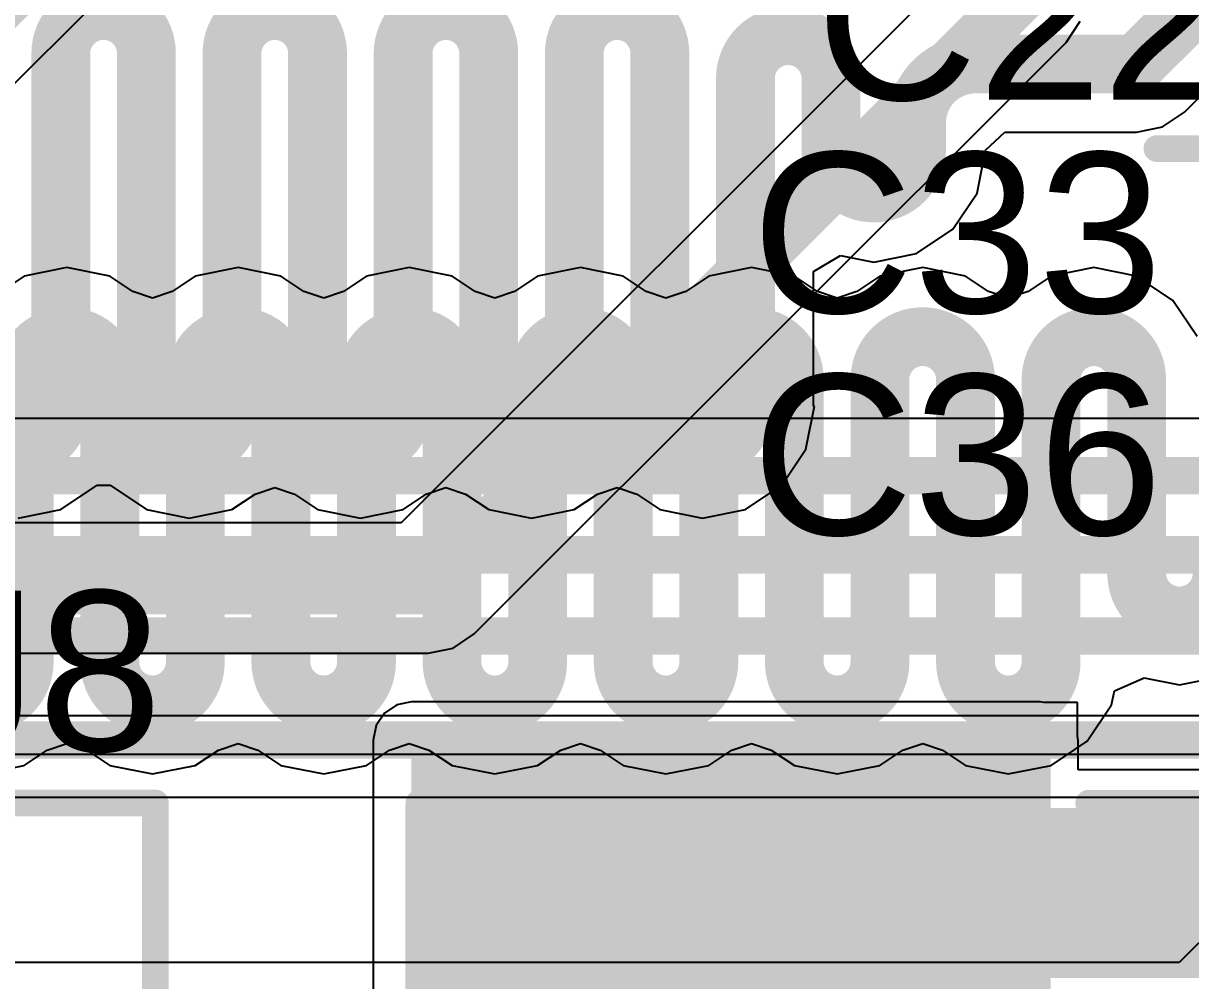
# Model space of a CAD drawing. Header units: inches. Extents: x -3 to 289, y -11 to 89.
# Drawn here: x 91.15 to 96.7, y 7.24 to 11.78 of the extents above; entities that cross this region are included whole.
import ezdxf

# ---------------------------------------------------------------- set-up
doc = ezdxf.new("R2010")
doc.units = ezdxf.units.IN
for name, color, linetype in [('Bottom Layer', 5, 'Continuous'), ('Layer 1', 16, 'Continuous'), ('Layer 2', 76, 'Continuous'), ('Top Layer', 1, 'Continuous'), ('Top Overlay', 2, 'Continuous'), ('Top Paste', 8, 'Continuous'), ('Top Solder', 216, 'Continuous')]:
    doc.layers.add(name, color=color, linetype=linetype)
doc.styles.add('Arial', font='', dxfattribs={"height": 0.2})
doc.styles.get('Arial').set_extended_font_data('Arial')

# ---------------------------------------------------------------- blocks, each defined once
blk = doc.blocks.new('693071010811_4')
at = {"layer": 'Top Layer'}
blk.add_hatch(color=1, dxfattribs=at).paths.add_polyline_path([(-5.875, 7.725), (-4.075, 7.725), (-4.075, 6.325), (-5.875, 6.325)])
at = {"layer": 'Top Paste'}
blk.add_hatch(color=8, dxfattribs=at).paths.add_polyline_path([(-5.875, 7.725), (-4.075, 7.725), (-4.075, 6.325), (-5.875, 6.325)])
at = {"layer": 'Top Solder'}
blk.add_hatch(color=216, dxfattribs=at).paths.add_polyline_path([(-5.925, 7.775), (-4.025, 7.775), (-4.025, 6.275), (-5.925, 6.275)])
at = {"layer": 'Top Overlay'}
for points in [[(-7.025, 7.425, 0.127, 0.127, 0), (-6.1061, 7.425, 0.127, 0.127, 0)], [(-7.025, 7.175, 0.127, 0.127, 0), (-7.025, 7.425, 0.127, 0.127, 0)], [(-3.8439, 7.425, 0.127, 0.127, 0), (-0.4061, 7.425, 0.127, 0.127, 0)], [(-7.025, -4.9439, 0.127, 0.127, 0), (-7.025, 7.175, 0.127, 0.127, 0)]]:
    blk.add_lwpolyline(points, format="xyseb", dxfattribs=at)
for points in [[(-7.0567, 7.425, 0.0635, 0.0635, 1), (-6.9932, 7.425, 0.0635, 0.0635, 1)], [(-7.0567, 7.425, 0.0635, 0.0635, 1), (-6.9932, 7.425, 0.0635, 0.0635, 1)], [(-6.1379, 7.425, 0.0635, 0.0635, 1), (-6.0744, 7.425, 0.0635, 0.0635, 1)], [(-3.8756, 7.425, 0.0635, 0.0635, 1), (-3.8121, 7.425, 0.0635, 0.0635, 1)], [(-7.0567, 7.175, 0.0635, 0.0635, 1), (-6.9932, 7.175, 0.0635, 0.0635, 1)], [(-7.0567, 7.175, 0.0635, 0.0635, 1), (-6.9932, 7.175, 0.0635, 0.0635, 1)]]:
    blk.add_lwpolyline(points, format="xyseb", close=True, dxfattribs=at)
blk = doc.blocks.new('693071010811_83')
at = {"layer": 'Top Overlay'}
for points in [[(5.2742, 7.4261, 0.127, 0.127, 0), (6.975, 7.4261, 0.127, 0.127, 0)], [(6.975, -5.8439, 0.127, 0.127, 0), (6.975, 7.4261, 0.127, 0.127, 0)]]:
    blk.add_lwpolyline(points, format="xyseb", dxfattribs=at)
blk.add_lwpolyline([(6.9432, 7.4261, 0.0635, 0.0635, 1), (7.0067, 7.4261, 0.0635, 0.0635, 1)], format="xyseb", close=True, dxfattribs=at)
blk.add_lwpolyline([(6.9432, 7.4261, 0.0635, 0.0635, 1), (7.0067, 7.4261, 0.0635, 0.0635, 1)], format="xyseb", close=True, dxfattribs=at)

msp = doc.modelspace()

# ---------------------------------------------------------------- hatches: boundary and pattern name
at = {"layer": 'Top Layer'}
for points in [[(92.9973, 6.1659), (95.9824, 6.1659), (95.9824, 8.378), (92.9973, 8.378)], [(94.1824, 7.2481), (101.6824, 7.2481), (101.6824, 8.0557), (94.1824, 8.0557)]]:
    msp.add_hatch(color=1, dxfattribs=at).paths.add_polyline_path(points)

# ---------------------------------------------------------------- linework, layer by layer
at = {"layer": 'Bottom Layer'}
for p, q in [((91.3612, 10.6225), (91.158, 10.5821)), ((91.5644, 10.5821), (91.3612, 10.6225)), ((92.174, 10.6225), (91.9708, 10.5821)), ((92.3772, 10.5821), (92.174, 10.6225)), ((92.9868, 10.6225), (92.7836, 10.5821)), ((93.19, 10.5821), (92.9868, 10.6225)), ((93.7996, 10.6225), (93.5964, 10.5821)), ((94.0028, 10.5821), (93.7996, 10.6225)), ((94.6124, 10.6225), (94.4092, 10.5821)), ((94.8156, 10.5821), (94.6124, 10.6225)), ((95.4252, 10.6225), (95.222, 10.5821)), ((95.6284, 10.5821), (95.4252, 10.6225)), ((96.238, 10.6225), (96.0348, 10.5821)), ((96.4412, 10.5821), (96.238, 10.6225)), ((91.158, 10.5821), (91.0485, 10.5089)), ((91.6739, 10.5089), (91.5644, 10.5821)), ((91.9708, 10.5821), (91.8613, 10.5089)), ((92.4867, 10.5089), (92.3772, 10.5821)), ((92.7836, 10.5821), (92.6741, 10.5089)), ((93.2995, 10.5089), (93.19, 10.5821)), ((93.5964, 10.5821), (93.4869, 10.5089)), ((94.1123, 10.5089), (94.0028, 10.5821)), ((94.4092, 10.5821), (94.2997, 10.5089)), ((94.9251, 10.5089), (94.8156, 10.5821)), ((95.222, 10.5821), (95.1125, 10.5089)), ((95.7379, 10.5089), (95.6284, 10.5821)), ((96.0348, 10.5821), (95.9253, 10.5089)), ((96.6134, 10.467), (96.4412, 10.5821)), ((91.7676, 10.4774), (91.6739, 10.5089)), ((91.8613, 10.5089), (91.7676, 10.4774)), ((92.5804, 10.4774), (92.4867, 10.5089)), ((92.6741, 10.5089), (92.5804, 10.4774)), ((93.3932, 10.4774), (93.2995, 10.5089)), ((93.4869, 10.5089), (93.3932, 10.4774)), ((94.206, 10.4774), (94.1123, 10.5089)), ((94.2997, 10.5089), (94.206, 10.4774)), ((95.0188, 10.4774), (94.9251, 10.5089)), ((95.1125, 10.5089), (95.0188, 10.4774)), ((95.8316, 10.4774), (95.7379, 10.5089)), ((95.9253, 10.5089), (95.8316, 10.4774)), ((96.7285, 10.2947), (96.6134, 10.467)), ((98.6966, 9.3738), (96.6439, 7.3211)), ((96.3353, 8.6115), (96.4771, 8.6732)), ((96.4771, 8.6732), (96.6444, 8.6399)), ((96.6444, 8.6399), (96.8476, 8.6803)), ((96.3221, 8.5451), (96.3353, 8.6115)), ((96.207, 8.3728), (96.3221, 8.5451)), ((96.0348, 8.2578), (96.207, 8.3728)), ((91.158, 8.2578), (91.2675, 8.3309)), ((91.2675, 8.3309), (91.3612, 8.3624)), ((91.3612, 8.3624), (91.4549, 8.3309)), ((91.4549, 8.3309), (91.5644, 8.2578)), ((91.9708, 8.2578), (92.0803, 8.3309)), ((92.0803, 8.3309), (92.174, 8.3624)), ((92.174, 8.3624), (92.2677, 8.3309)), ((92.2677, 8.3309), (92.3772, 8.2578)), ((92.7836, 8.2578), (92.8931, 8.3309)), ((92.8931, 8.3309), (92.9868, 8.3624)), ((92.9868, 8.3624), (93.0805, 8.3309)), ((93.0805, 8.3309), (93.19, 8.2578)), ((93.5964, 8.2578), (93.7059, 8.3309)), ((93.7059, 8.3309), (93.7996, 8.3624)), ((93.7996, 8.3624), (93.8933, 8.3309)), ((93.8933, 8.3309), (94.0028, 8.2578)), ((94.4092, 8.2578), (94.5187, 8.3309)), ((94.5187, 8.3309), (94.6124, 8.3624)), ((94.6124, 8.3624), (94.7061, 8.3309)), ((94.7061, 8.3309), (94.8156, 8.2578)), ((95.222, 8.2578), (95.3315, 8.3309)), ((95.3315, 8.3309), (95.4252, 8.3624)), ((95.4252, 8.3624), (95.5189, 8.3309)), ((95.5189, 8.3309), (95.6284, 8.2578)), ((90.9548, 8.2173), (91.158, 8.2578)), ((91.5644, 8.2578), (91.7676, 8.2173)), ((91.7676, 8.2173), (91.9708, 8.2578)), ((92.3772, 8.2578), (92.5804, 8.2173)), ((92.5804, 8.2173), (92.7836, 8.2578)), ((93.19, 8.2578), (93.3932, 8.2173)), ((93.3932, 8.2173), (93.5964, 8.2578)), ((94.0028, 8.2578), (94.206, 8.2173)), ((94.206, 8.2173), (94.4092, 8.2578)), ((94.8156, 8.2578), (95.0188, 8.2173)), ((95.0188, 8.2173), (95.222, 8.2578)), ((95.6284, 8.2578), (95.8316, 8.2173)), ((95.8316, 8.2173), (96.0348, 8.2578)), ((96.6439, 7.3211), (71.3248, 7.3211))]:
    msp.add_line(p, q, dxfattribs=at)
for points in [[(91.158, 10.0916, 0.2794, 0.2794, -1), (91.5644, 10.0916, 0.2794, 0.2794, 0)], [(91.9708, 10.0916, 0.2794, 0.2794, -1), (92.3772, 10.0916, 0.2794, 0.2794, 0)], [(92.7836, 10.0916, 0.2794, 0.2794, -1), (93.19, 10.0916, 0.2794, 0.2794, 0)], [(93.5964, 10.0916, 0.2794, 0.2794, -1), (94.0028, 10.0916, 0.2794, 0.2794, 0)], [(94.4092, 10.0916, 0.2794, 0.2794, -1), (94.8156, 10.0916, 0.2794, 0.2794, 0)], [(95.222, 10.0916, 0.2794, 0.2794, -1), (95.6284, 10.0916, 0.2794, 0.2794, 0)], [(96.0348, 10.0916, 0.2794, 0.2794, -1), (96.4412, 10.0916, 0.2794, 0.2794, 0)], [(91.158, 8.7482, 0.2794, 0.2794, 0), (91.158, 10.0916, 0.2794, 0.2794, 0)], [(91.5644, 8.7482, 0.2794, 0.2794, 0), (91.5644, 10.0916, 0.2794, 0.2794, 0)], [(91.9708, 8.7482, 0.2794, 0.2794, 0), (91.9708, 10.0916, 0.2794, 0.2794, 0)], [(92.3772, 8.7482, 0.2794, 0.2794, 0), (92.3772, 10.0916, 0.2794, 0.2794, 0)], [(92.7836, 8.7482, 0.2794, 0.2794, 0), (92.7836, 10.0916, 0.2794, 0.2794, 0)], [(93.19, 8.7482, 0.2794, 0.2794, 0), (93.19, 10.0916, 0.2794, 0.2794, 0)], [(93.5964, 8.7482, 0.2794, 0.2794, 0), (93.5964, 10.0916, 0.2794, 0.2794, 0)], [(94.0028, 8.7482, 0.2794, 0.2794, 0), (94.0028, 10.0916, 0.2794, 0.2794, 0)], [(94.4092, 8.7482, 0.2794, 0.2794, 0), (94.4092, 10.0916, 0.2794, 0.2794, 0)], [(94.8156, 8.7482, 0.2794, 0.2794, 0), (94.8156, 10.0916, 0.2794, 0.2794, 0)], [(95.222, 8.7482, 0.2794, 0.2794, 0), (95.222, 10.0916, 0.2794, 0.2794, 0)], [(95.6284, 8.7482, 0.2794, 0.2794, 0), (95.6284, 10.0916, 0.2794, 0.2794, 0)], [(96.0348, 8.7482, 0.2794, 0.2794, 0), (96.0348, 10.0916, 0.2794, 0.2794, 0)], [(96.4412, 9.1708, 0.2794, 0.2794, 0), (96.4412, 10.0916, 0.2794, 0.2794, 0)], [(96.8476, 9.1708, 0.2794, 0.2794, -1), (96.4412, 9.1708, 0.2794, 0.2794, 0)], [(91.158, 8.7482, 0.2794, 0.2794, -1), (90.7516, 8.7482, 0.2794, 0.2794, 0)], [(91.9708, 8.7482, 0.2794, 0.2794, -1), (91.5644, 8.7482, 0.2794, 0.2794, 0)], [(92.7836, 8.7482, 0.2794, 0.2794, -1), (92.3772, 8.7482, 0.2794, 0.2794, 0)], [(93.5964, 8.7482, 0.2794, 0.2794, -1), (93.19, 8.7482, 0.2794, 0.2794, 0)], [(94.4092, 8.7482, 0.2794, 0.2794, -1), (94.0028, 8.7482, 0.2794, 0.2794, 0)], [(95.222, 8.7482, 0.2794, 0.2794, -1), (94.8156, 8.7482, 0.2794, 0.2794, 0)], [(96.0348, 8.7482, 0.2794, 0.2794, -1), (95.6284, 8.7482, 0.2794, 0.2794, 0)]]:
    msp.add_lwpolyline(points, format="xyseb", dxfattribs=at)
for points in [[(91.0881, 10.0916, 0.1397, 0.1397, 1), (91.2278, 10.0916, 0.1397, 0.1397, 1)], [(91.0881, 10.0916, 0.1397, 0.1397, 1), (91.2278, 10.0916, 0.1397, 0.1397, 1)], [(91.4945, 10.0916, 0.1397, 0.1397, 1), (91.6342, 10.0916, 0.1397, 0.1397, 1)], [(91.4945, 10.0916, 0.1397, 0.1397, 1), (91.6342, 10.0916, 0.1397, 0.1397, 1)], [(91.9009, 10.0916, 0.1397, 0.1397, 1), (92.0406, 10.0916, 0.1397, 0.1397, 1)], [(91.9009, 10.0916, 0.1397, 0.1397, 1), (92.0406, 10.0916, 0.1397, 0.1397, 1)], [(92.3073, 10.0916, 0.1397, 0.1397, 1), (92.447, 10.0916, 0.1397, 0.1397, 1)], [(92.3073, 10.0916, 0.1397, 0.1397, 1), (92.447, 10.0916, 0.1397, 0.1397, 1)], [(92.7137, 10.0916, 0.1397, 0.1397, 1), (92.8534, 10.0916, 0.1397, 0.1397, 1)], [(92.7137, 10.0916, 0.1397, 0.1397, 1), (92.8534, 10.0916, 0.1397, 0.1397, 1)], [(93.1201, 10.0916, 0.1397, 0.1397, 1), (93.2598, 10.0916, 0.1397, 0.1397, 1)], [(93.1201, 10.0916, 0.1397, 0.1397, 1), (93.2598, 10.0916, 0.1397, 0.1397, 1)], [(93.5265, 10.0916, 0.1397, 0.1397, 1), (93.6662, 10.0916, 0.1397, 0.1397, 1)], [(93.5265, 10.0916, 0.1397, 0.1397, 1), (93.6662, 10.0916, 0.1397, 0.1397, 1)], [(93.9329, 10.0916, 0.1397, 0.1397, 1), (94.0726, 10.0916, 0.1397, 0.1397, 1)], [(93.9329, 10.0916, 0.1397, 0.1397, 1), (94.0726, 10.0916, 0.1397, 0.1397, 1)], [(94.3393, 10.0916, 0.1397, 0.1397, 1), (94.479, 10.0916, 0.1397, 0.1397, 1)], [(94.3393, 10.0916, 0.1397, 0.1397, 1), (94.479, 10.0916, 0.1397, 0.1397, 1)], [(94.7457, 10.0916, 0.1397, 0.1397, 1), (94.8854, 10.0916, 0.1397, 0.1397, 1)], [(94.7457, 10.0916, 0.1397, 0.1397, 1), (94.8854, 10.0916, 0.1397, 0.1397, 1)], [(95.1521, 10.0916, 0.1397, 0.1397, 1), (95.2918, 10.0916, 0.1397, 0.1397, 1)], [(95.1521, 10.0916, 0.1397, 0.1397, 1), (95.2918, 10.0916, 0.1397, 0.1397, 1)], [(95.5585, 10.0916, 0.1397, 0.1397, 1), (95.6982, 10.0916, 0.1397, 0.1397, 1)], [(95.5585, 10.0916, 0.1397, 0.1397, 1), (95.6982, 10.0916, 0.1397, 0.1397, 1)], [(95.9649, 10.0916, 0.1397, 0.1397, 1), (96.1046, 10.0916, 0.1397, 0.1397, 1)], [(95.9649, 10.0916, 0.1397, 0.1397, 1), (96.1046, 10.0916, 0.1397, 0.1397, 1)], [(96.3713, 10.0916, 0.1397, 0.1397, 1), (96.511, 10.0916, 0.1397, 0.1397, 1)], [(96.3713, 10.0916, 0.1397, 0.1397, 1), (96.511, 10.0916, 0.1397, 0.1397, 1)], [(96.3713, 9.1708, 0.1397, 0.1397, 1), (96.511, 9.1708, 0.1397, 0.1397, 1)], [(96.3713, 9.1708, 0.1397, 0.1397, 1), (96.511, 9.1708, 0.1397, 0.1397, 1)], [(91.0881, 8.7482, 0.1397, 0.1397, 1), (91.2278, 8.7482, 0.1397, 0.1397, 1)], [(91.0881, 8.7482, 0.1397, 0.1397, 1), (91.2278, 8.7482, 0.1397, 0.1397, 1)], [(91.4945, 8.7482, 0.1397, 0.1397, 1), (91.6342, 8.7482, 0.1397, 0.1397, 1)], [(91.4945, 8.7482, 0.1397, 0.1397, 1), (91.6342, 8.7482, 0.1397, 0.1397, 1)], [(91.9009, 8.7482, 0.1397, 0.1397, 1), (92.0406, 8.7482, 0.1397, 0.1397, 1)], [(91.9009, 8.7482, 0.1397, 0.1397, 1), (92.0406, 8.7482, 0.1397, 0.1397, 1)], [(92.3073, 8.7482, 0.1397, 0.1397, 1), (92.447, 8.7482, 0.1397, 0.1397, 1)], [(92.3073, 8.7482, 0.1397, 0.1397, 1), (92.447, 8.7482, 0.1397, 0.1397, 1)], [(92.7137, 8.7482, 0.1397, 0.1397, 1), (92.8534, 8.7482, 0.1397, 0.1397, 1)], [(92.7137, 8.7482, 0.1397, 0.1397, 1), (92.8534, 8.7482, 0.1397, 0.1397, 1)], [(93.1201, 8.7482, 0.1397, 0.1397, 1), (93.2598, 8.7482, 0.1397, 0.1397, 1)], [(93.1201, 8.7482, 0.1397, 0.1397, 1), (93.2598, 8.7482, 0.1397, 0.1397, 1)], [(93.5265, 8.7482, 0.1397, 0.1397, 1), (93.6662, 8.7482, 0.1397, 0.1397, 1)], [(93.5265, 8.7482, 0.1397, 0.1397, 1), (93.6662, 8.7482, 0.1397, 0.1397, 1)], [(93.9329, 8.7482, 0.1397, 0.1397, 1), (94.0726, 8.7482, 0.1397, 0.1397, 1)], [(93.9329, 8.7482, 0.1397, 0.1397, 1), (94.0726, 8.7482, 0.1397, 0.1397, 1)], [(94.3393, 8.7482, 0.1397, 0.1397, 1), (94.479, 8.7482, 0.1397, 0.1397, 1)], [(94.3393, 8.7482, 0.1397, 0.1397, 1), (94.479, 8.7482, 0.1397, 0.1397, 1)], [(94.7457, 8.7482, 0.1397, 0.1397, 1), (94.8854, 8.7482, 0.1397, 0.1397, 1)], [(94.7457, 8.7482, 0.1397, 0.1397, 1), (94.8854, 8.7482, 0.1397, 0.1397, 1)], [(95.1521, 8.7482, 0.1397, 0.1397, 1), (95.2918, 8.7482, 0.1397, 0.1397, 1)], [(95.1521, 8.7482, 0.1397, 0.1397, 1), (95.2918, 8.7482, 0.1397, 0.1397, 1)], [(95.5585, 8.7482, 0.1397, 0.1397, 1), (95.6982, 8.7482, 0.1397, 0.1397, 1)], [(95.5585, 8.7482, 0.1397, 0.1397, 1), (95.6982, 8.7482, 0.1397, 0.1397, 1)], [(95.9649, 8.7482, 0.1397, 0.1397, 1), (96.1046, 8.7482, 0.1397, 0.1397, 1)], [(95.9649, 8.7482, 0.1397, 0.1397, 1), (96.1046, 8.7482, 0.1397, 0.1397, 1)]]:
    msp.add_lwpolyline(points, format="xyseb", close=True, dxfattribs=at)
at = {"layer": 'Layer 1'}
for p, q in [((97.2937, 9.9063), (87.5354, 9.9063)), ((71.5197, 8.1061), (97.9573, 8.1061))]:
    msp.add_line(p, q, dxfattribs=at)
for points in [[(71.4525, 9.6344, 0.1778, 0.1778, 0), (97.4064, 9.6344, 0.1778, 0.1778, 0)], [(71.3257, 9.2583, 0.1778, 0.1778, 0), (97.8318, 9.2583, 0.1778, 0.1778, 0)], [(71.2088, 8.8724, 0.1778, 0.1778, 0), (97.9487, 8.8724, 0.1778, 0.1778, 0)], [(71.2002, 8.378, 0.1778, 0.1778, 0), (97.9573, 8.378, 0.1778, 0.1778, 0)]]:
    msp.add_lwpolyline(points, format="xyseb", dxfattribs=at)
at = {"layer": 'Layer 2'}
for p, q in [((90.9668, 11.3523), (94.2924, 14.678)), ((95.3813, 11.843), (92.9487, 9.4105)), ((96.1063, 11.6927), (96.1734, 11.7931)), ((93.2958, 8.8821), (96.1063, 11.6927)), ((96.1063, 11.6927), (96.1063, 11.6927)), ((92.9487, 9.4105), (89.2045, 9.4105)), ((93.1954, 8.8151), (93.2958, 8.8821)), ((93.0769, 8.7915), (93.1954, 8.8151)), ((78.2911, 8.7915), (93.0769, 8.7915)), ((93.0769, 8.7915), (93.0769, 8.7915)), ((96.8562, 8.4932), (76.9075, 8.4932)), ((76.7262, 8.3119), (97.0375, 8.3119))]:
    msp.add_line(p, q, dxfattribs=at)
for points in [[(90.7479, 11.5712, 0.2515, 0.2515, 0), (94.5152, 15.3384, 0.2515, 0.2515, 0)], [(93.0769, 9.101, 0.2515, 0.2515, 0), (95.8875, 11.9116, 0.2515, 0.2515, 0)], [(78.2911, 9.101, 0.2515, 0.2515, 0), (93.0769, 9.101, 0.2515, 0.2515, 0)]]:
    msp.add_lwpolyline(points, format="xyseb", dxfattribs=at)
msp.add_lwpolyline([(93.0141, 9.101, 0.1257, 0.1257, 1), (93.1398, 9.101, 0.1257, 0.1257, 1)], format="xyseb", close=True, dxfattribs=at)
msp.add_lwpolyline([(93.0141, 9.101, 0.1257, 0.1257, 1), (93.1398, 9.101, 0.1257, 0.1257, 1)], format="xyseb", close=True, dxfattribs=at)
at = {"layer": 'Top Layer'}
for p, q in [((96.6691, 11.3614), (97.013, 11.7053)), ((96.5641, 11.2912), (96.6691, 11.3614)), ((95.7238, 11.1801), (95.815, 11.2666)), ((95.815, 11.2666), (96.4402, 11.2666)), ((96.4402, 11.2666), (96.5641, 11.2912)), ((95.6834, 10.977), (95.7238, 11.1801)), ((95.5683, 10.8047), (95.6834, 10.977)), ((95.3961, 10.6897), (95.5683, 10.8047)), ((94.907, 10.6038), (95.034, 10.6809)), ((95.034, 10.6809), (95.1929, 10.6492)), ((95.1929, 10.6492), (95.3961, 10.6897)), ((94.907, 9.9639), (94.907, 10.6038)), ((94.8706, 9.7607), (94.911, 9.9639)), ((94.911, 9.9639), (94.907, 9.9639)), ((94.7555, 9.5885), (94.8706, 9.7607)), ((91.3321, 9.4734), (91.5043, 9.5885)), ((91.5043, 9.5885), (91.5663, 9.5885)), ((91.5663, 9.5885), (91.7385, 9.4734)), ((92.1449, 9.4734), (92.2544, 9.5466)), ((92.2544, 9.5466), (92.3481, 9.5781)), ((92.3481, 9.5781), (92.4418, 9.5466)), ((92.4418, 9.5466), (92.5513, 9.4734)), ((92.9577, 9.4734), (93.0672, 9.5466)), ((93.0672, 9.5466), (93.1609, 9.5781)), ((93.1609, 9.5781), (93.2546, 9.5466)), ((93.2546, 9.5466), (93.3641, 9.4734)), ((93.7705, 9.4734), (93.88, 9.5466)), ((93.88, 9.5466), (93.9737, 9.5781)), ((93.9737, 9.5781), (94.0674, 9.5466)), ((94.0674, 9.5466), (94.1769, 9.4734)), ((94.5833, 9.4734), (94.7555, 9.5885)), ((91.1289, 9.433), (91.3321, 9.4734)), ((91.7385, 9.4734), (91.9417, 9.433)), ((91.9417, 9.433), (92.1449, 9.4734)), ((92.5513, 9.4734), (92.7545, 9.433)), ((92.7545, 9.433), (92.9577, 9.4734)), ((93.3641, 9.4734), (93.5673, 9.433)), ((93.5673, 9.433), (93.7705, 9.4734)), ((94.1769, 9.4734), (94.3801, 9.433)), ((94.3801, 9.433), (94.5833, 9.4734)), ((92.9279, 8.5455), (92.8691, 8.5062)), ((92.9973, 8.5593), (92.9279, 8.5455)), ((95.9824, 8.5593), (92.9973, 8.5593)), ((95.9999, 8.5558), (95.9824, 8.5593)), ((96.1602, 8.5558), (95.9999, 8.5558)), ((96.1602, 8.3955), (96.1602, 8.5558)), ((92.8691, 8.5062), (92.8298, 8.4474)), ((92.8298, 8.4474), (92.816, 8.378)), ((92.816, 8.378), (92.816, 6.1659)), ((96.1637, 8.378), (96.1602, 8.3955)), ((96.1637, 8.237), (96.1637, 8.378)), ((96.7906, 8.237), (96.1637, 8.237))]:
    msp.add_line(p, q, dxfattribs=at)
for points in [[(96.4402, 11.5903, 0.2794, 0.2794, 0), (97.0375, 12.1876, 0.2794, 0.2794, 0)], [(91.3321, 11.6411, 0.2794, 0.2794, -1), (91.7385, 11.6411, 0.2794, 0.2794, 0)], [(92.1449, 11.6411, 0.2794, 0.2794, -1), (92.5513, 11.6411, 0.2794, 0.2794, 0)], [(92.9577, 11.6411, 0.2794, 0.2794, -1), (93.3641, 11.6411, 0.2794, 0.2794, 0)], [(93.7705, 11.6411, 0.2794, 0.2794, -1), (94.1769, 11.6411, 0.2794, 0.2794, 0)], [(94.5833, 11.5216, 0.2794, 0.2794, -1), (94.9897, 11.5216, 0.2794, 0.2794, 0)], [(91.3321, 9.9639, 0.2794, 0.2794, 0), (91.3321, 11.6411, 0.2794, 0.2794, 0)], [(91.7385, 9.9639, 0.2794, 0.2794, 0), (91.7385, 11.6411, 0.2794, 0.2794, 0)], [(92.1449, 9.9639, 0.2794, 0.2794, 0), (92.1449, 11.6411, 0.2794, 0.2794, 0)], [(92.5513, 9.9639, 0.2794, 0.2794, 0), (92.5513, 11.6411, 0.2794, 0.2794, 0)], [(92.9577, 9.9639, 0.2794, 0.2794, 0), (92.9577, 11.6411, 0.2794, 0.2794, 0)], [(93.3641, 9.9639, 0.2794, 0.2794, 0), (93.3641, 11.6411, 0.2794, 0.2794, 0)], [(93.7705, 9.9639, 0.2794, 0.2794, 0), (93.7705, 11.6411, 0.2794, 0.2794, 0)], [(94.1769, 9.9639, 0.2794, 0.2794, 0), (94.1769, 11.6411, 0.2794, 0.2794, 0)], [(95.3961, 11.3109, 0.2794, 0.2794, -0.414214), (95.6755, 11.5903, 0.2794, 0.2794, 0)], [(95.6755, 11.5903, 0.2794, 0.2794, 0), (96.4402, 11.5903, 0.2794, 0.2794, 0)], [(94.5833, 9.9639, 0.2794, 0.2794, 0), (94.5833, 11.5216, 0.2794, 0.2794, 0)], [(94.9897, 11.1802, 0.2794, 0.2794, 0), (94.9897, 11.5216, 0.2794, 0.2794, 0)], [(95.3961, 11.1802, 0.2794, 0.2794, 0), (95.3961, 11.3109, 0.2794, 0.2794, 0)], [(95.3961, 11.1802, 0.2794, 0.2794, -1), (94.9897, 11.1802, 0.2794, 0.2794, 0)], [(91.3321, 9.9639, 0.2794, 0.2794, -1), (90.9257, 9.9639, 0.2794, 0.2794, 0)], [(92.1449, 9.9639, 0.2794, 0.2794, -1), (91.7385, 9.9639, 0.2794, 0.2794, 0)], [(92.9577, 9.9639, 0.2794, 0.2794, -1), (92.5513, 9.9639, 0.2794, 0.2794, 0)], [(93.7705, 9.9639, 0.2794, 0.2794, -1), (93.3641, 9.9639, 0.2794, 0.2794, 0)], [(94.5833, 9.9639, 0.2794, 0.2794, -1), (94.1769, 9.9639, 0.2794, 0.2794, 0)]]:
    msp.add_lwpolyline(points, format="xyseb", dxfattribs=at)
for points in [[(91.2623, 11.6411, 0.1397, 0.1397, 1), (91.402, 11.6411, 0.1397, 0.1397, 1)], [(91.2623, 11.6411, 0.1397, 0.1397, 1), (91.402, 11.6411, 0.1397, 0.1397, 1)], [(91.6687, 11.6411, 0.1397, 0.1397, 1), (91.8084, 11.6411, 0.1397, 0.1397, 1)], [(91.6687, 11.6411, 0.1397, 0.1397, 1), (91.8084, 11.6411, 0.1397, 0.1397, 1)], [(92.0751, 11.6411, 0.1397, 0.1397, 1), (92.2148, 11.6411, 0.1397, 0.1397, 1)], [(92.0751, 11.6411, 0.1397, 0.1397, 1), (92.2148, 11.6411, 0.1397, 0.1397, 1)], [(92.4815, 11.6411, 0.1397, 0.1397, 1), (92.6212, 11.6411, 0.1397, 0.1397, 1)], [(92.4815, 11.6411, 0.1397, 0.1397, 1), (92.6212, 11.6411, 0.1397, 0.1397, 1)], [(92.8879, 11.6411, 0.1397, 0.1397, 1), (93.0276, 11.6411, 0.1397, 0.1397, 1)], [(92.8879, 11.6411, 0.1397, 0.1397, 1), (93.0276, 11.6411, 0.1397, 0.1397, 1)], [(93.2943, 11.6411, 0.1397, 0.1397, 1), (93.434, 11.6411, 0.1397, 0.1397, 1)], [(93.2943, 11.6411, 0.1397, 0.1397, 1), (93.434, 11.6411, 0.1397, 0.1397, 1)], [(93.7007, 11.6411, 0.1397, 0.1397, 1), (93.8404, 11.6411, 0.1397, 0.1397, 1)], [(93.7007, 11.6411, 0.1397, 0.1397, 1), (93.8404, 11.6411, 0.1397, 0.1397, 1)], [(94.1071, 11.6411, 0.1397, 0.1397, 1), (94.2468, 11.6411, 0.1397, 0.1397, 1)], [(94.1071, 11.6411, 0.1397, 0.1397, 1), (94.2468, 11.6411, 0.1397, 0.1397, 1)], [(95.6057, 11.5903, 0.1397, 0.1397, 1), (95.7454, 11.5903, 0.1397, 0.1397, 1)], [(95.6057, 11.5903, 0.1397, 0.1397, 1), (95.7454, 11.5903, 0.1397, 0.1397, 1)], [(96.3704, 11.5903, 0.1397, 0.1397, 1), (96.5101, 11.5903, 0.1397, 0.1397, 1)], [(96.3704, 11.5903, 0.1397, 0.1397, 1), (96.5101, 11.5903, 0.1397, 0.1397, 1)], [(94.5135, 11.5216, 0.1397, 0.1397, 1), (94.6532, 11.5216, 0.1397, 0.1397, 1)], [(94.5135, 11.5216, 0.1397, 0.1397, 1), (94.6532, 11.5216, 0.1397, 0.1397, 1)], [(94.9199, 11.5216, 0.1397, 0.1397, 1), (95.0596, 11.5216, 0.1397, 0.1397, 1)], [(94.9199, 11.5216, 0.1397, 0.1397, 1), (95.0596, 11.5216, 0.1397, 0.1397, 1)], [(95.3263, 11.3109, 0.1397, 0.1397, 1), (95.466, 11.3109, 0.1397, 0.1397, 1)], [(95.3263, 11.3109, 0.1397, 0.1397, 1), (95.466, 11.3109, 0.1397, 0.1397, 1)], [(94.9199, 11.1802, 0.1397, 0.1397, 1), (95.0596, 11.1802, 0.1397, 0.1397, 1)], [(94.9199, 11.1802, 0.1397, 0.1397, 1), (95.0596, 11.1802, 0.1397, 0.1397, 1)], [(95.3263, 11.1802, 0.1397, 0.1397, 1), (95.466, 11.1802, 0.1397, 0.1397, 1)], [(95.3263, 11.1802, 0.1397, 0.1397, 1), (95.466, 11.1802, 0.1397, 0.1397, 1)], [(91.2623, 9.9639, 0.1397, 0.1397, 1), (91.402, 9.9639, 0.1397, 0.1397, 1)], [(91.2623, 9.9639, 0.1397, 0.1397, 1), (91.402, 9.9639, 0.1397, 0.1397, 1)], [(91.6687, 9.9639, 0.1397, 0.1397, 1), (91.8084, 9.9639, 0.1397, 0.1397, 1)], [(91.6687, 9.9639, 0.1397, 0.1397, 1), (91.8084, 9.9639, 0.1397, 0.1397, 1)], [(92.0751, 9.9639, 0.1397, 0.1397, 1), (92.2148, 9.9639, 0.1397, 0.1397, 1)], [(92.0751, 9.9639, 0.1397, 0.1397, 1), (92.2148, 9.9639, 0.1397, 0.1397, 1)], [(92.4815, 9.9639, 0.1397, 0.1397, 1), (92.6212, 9.9639, 0.1397, 0.1397, 1)], [(92.4815, 9.9639, 0.1397, 0.1397, 1), (92.6212, 9.9639, 0.1397, 0.1397, 1)], [(92.8879, 9.9639, 0.1397, 0.1397, 1), (93.0276, 9.9639, 0.1397, 0.1397, 1)], [(92.8879, 9.9639, 0.1397, 0.1397, 1), (93.0276, 9.9639, 0.1397, 0.1397, 1)], [(93.2943, 9.9639, 0.1397, 0.1397, 1), (93.434, 9.9639, 0.1397, 0.1397, 1)], [(93.2943, 9.9639, 0.1397, 0.1397, 1), (93.434, 9.9639, 0.1397, 0.1397, 1)], [(93.7007, 9.9639, 0.1397, 0.1397, 1), (93.8404, 9.9639, 0.1397, 0.1397, 1)], [(93.7007, 9.9639, 0.1397, 0.1397, 1), (93.8404, 9.9639, 0.1397, 0.1397, 1)], [(94.1071, 9.9639, 0.1397, 0.1397, 1), (94.2468, 9.9639, 0.1397, 0.1397, 1)], [(94.1071, 9.9639, 0.1397, 0.1397, 1), (94.2468, 9.9639, 0.1397, 0.1397, 1)], [(94.5135, 9.9639, 0.1397, 0.1397, 1), (94.6532, 9.9639, 0.1397, 0.1397, 1)], [(94.5135, 9.9639, 0.1397, 0.1397, 1), (94.6532, 9.9639, 0.1397, 0.1397, 1)]]:
    msp.add_lwpolyline(points, format="xyseb", close=True, dxfattribs=at)
at = {"layer": 'Top Overlay'}
msp.add_lwpolyline([(96.5375, 11.1882, 0.127, 0.127, 0), (98.1752, 11.1882, 0.127, 0.127, 0)], format="xyseb", dxfattribs=at)
msp.add_lwpolyline([(96.5057, 11.1882, 0.0635, 0.0635, 1), (96.5692, 11.1882, 0.0635, 0.0635, 1)], format="xyseb", close=True, dxfattribs=at)

# ---------------------------------------------------------------- block references
for name, p in [('693071010811_83', (84.8063, 0.6531)), ('693071010811_4', (100.0574, 0.6531))]:
    msp.add_blockref(name, p)

# ---------------------------------------------------------------- texts
at = {"layer": 'Top Overlay', "style": 'Arial'}
for s, p in [('C22', (94.9171, 11.4202)), ('C33', (94.612, 10.408)), ('C36', (94.612, 9.3534)), ('J8', (90.6896, 8.3258))]:
    msp.add_text(s, height=0.762, dxfattribs=at).set_placement(p)

doc.saveas('drawing.dxf')
